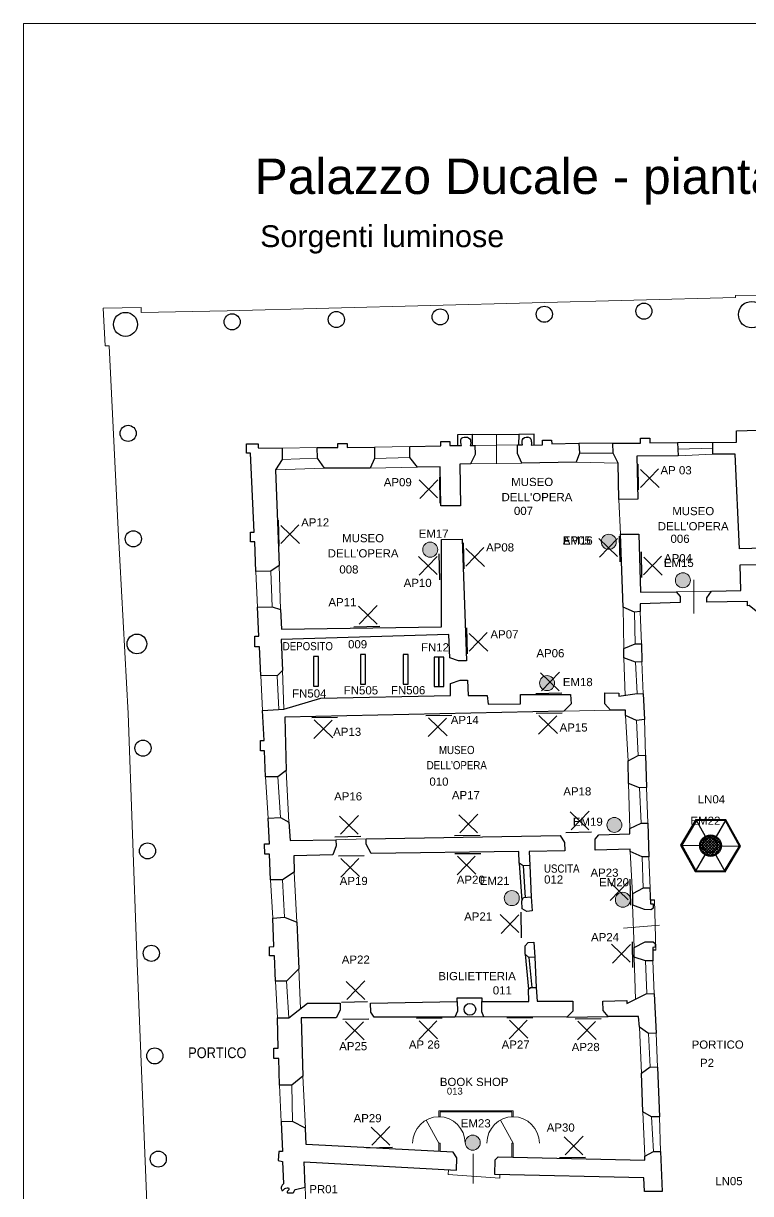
# Model space of a CAD drawing. Header units: millimetres. Extents: x 13761 to 25601, y 1427 to 9827.
# Drawn here: x 13761 to 16425, y 5538 to 9827 of the extents above; entities that cross this region are included whole.
import ezdxf
from ezdxf.enums import TextEntityAlignment as Align

# ---------------------------------------------------------------- set-up
doc = ezdxf.new("R2010")
doc.units = ezdxf.units.MM
doc.layers.add('CODICE EMERGENZE', color=190, linetype='Continuous')
doc.layers.add('CODICE LAMDADINE', color=150, linetype='Continuous')
for name, color, linetype, lineweight in [('lampade di emergenza S.E.', 3, 'Continuous', 18), ('LAMPADINE', 30, 'Continuous', 30), ('muri', 7, 'Continuous', 9), ('N. VANI', 66, 'Continuous', 9)]:
    doc.layers.add(name, color=color, linetype=linetype, lineweight=lineweight)
doc.styles.add('ducale_200', font='ARIAL.TTF', dxfattribs={"height": 1})
doc.styles.get("Standard").update_dxf_attribs({"font": 'ARIAL.TTF'})

msp = doc.modelspace()

# ---------------------------------------------------------------- hatches: boundary and pattern name
at = {"layer": 'lampade di emergenza S.E.'}
for color, points in [(5, [(15878.1, 7926.7, 1), (15933.1, 7926.7, 1)]), (256, [(15223.6, 7897.9, 1), (15278.6, 7897.9, 1)]), (5, [(16149.6, 7785.6, 1), (16204.6, 7785.6, 1)]), (256, [(15651.9, 7408.7, 1), (15706.9, 7408.7, 1)]), (256, [(15898.5, 6888.8, 1), (15953.5, 6888.8, 1)]), (6, [(16249, 6815.3, 1), (16304, 6815.3, 1)]), (256, [(15522.9, 6620.6, 1), (15577.8, 6620.6, 1)]), (256, [(15929.6, 6614.7, 1), (15984.6, 6614.7, 1)]), (5, [(15379.7, 5724.4, 1), (15434.7, 5724.4, 1)])]:
    msp.add_hatch(color=color, dxfattribs=at).paths.add_polyline_path(points)
at = {"layer": 'LAMPADINE'}
h = msp.add_hatch(color=14, dxfattribs=at)
h.paths.add_polyline_path([(16330, 6720.6), (16384.3, 6811.4), (16332.8, 6903.8), (16227, 6905.4), (16172.7, 6814.6), (16224.2, 6722.2)], flags=16)
h.paths.add_polyline_path([(16332, 6716.9), (16388.4, 6811.3), (16334.9, 6907.4), (16224.9, 6909.1), (16168.5, 6814.7), (16222, 6718.6)])
at = {"layer": 'LAMPADINE', "linetype": 'Continuous'}
h = msp.add_hatch(color=256, dxfattribs=at)
h.paths.add_polyline_path([(16318, 6813, 1), (16238.9, 6813, 1)])
h.paths.add_polyline_path([(16314.3, 6813, -1), (16242.6, 6813, -1)], flags=16)

# ---------------------------------------------------------------- linework, layer by layer
at = {"layer": 'lampade di emergenza S.E.', "color": 5}
for centre in [(15905.6, 7926.7), (16177.1, 7785.6), (15407.2, 5724.4)]:
    msp.add_circle(centre, 27.5, dxfattribs=at)
at = {"layer": 'lampade di emergenza S.E.'}
for centre in [(15251.1, 7897.9), (15679.4, 7408.7), (15926, 6888.8), (15550.3, 6620.6), (15957.1, 6614.7)]:
    msp.add_circle(centre, 27.5, dxfattribs=at)
at = {"layer": 'lampade di emergenza S.E.', "color": 6}
msp.add_circle((16276.5, 6815.3), 27.5, dxfattribs=at)
at = {"layer": 'LAMPADINE'}
for p, q in [((16011.9, 8211.6), (16013.7, 8116.7)), ((16087.2, 8194.7), (16021.5, 8126.3)), ((15278.5, 8088.4), (15210.2, 8154.1)), ((15212.9, 8085.2), (15278.6, 8153.6)), ((15288.2, 8068.4), (15286.4, 8163.2)), ((16021.6, 8191.6), (16089.9, 8125.8)), ((14694.7, 8005.9), (14696.6, 7911.1)), ((14770.1, 7989), (14704.3, 7920.7)), ((14704.4, 7985.9), (14772.8, 7920.2)), ((15937.2, 7872.9), (15868.9, 7938.7)), ((15871.6, 7869.8), (15937.4, 7938.2)), ((15946.9, 7852.9), (15945.1, 7947.8)), ((15372.2, 7922.3), (15374, 7827.5)), ((15447.5, 7905.5), (15381.7, 7837.1)), ((15381.9, 7902.3), (15450.2, 7836.6)), ((15276.3, 7807.2), (15208, 7873)), ((15210.7, 7804.1), (15276.5, 7872.4)), ((15286, 7787.2), (15284.2, 7882.1)), ((16023.8, 7890.5), (16025.6, 7795.7)), ((16099.1, 7873.7), (16033.4, 7805.3)), ((16033.5, 7870.5), (16101.8, 7804.8)), ((14988.4, 7690.6), (15056.7, 7624.8)), ((14991.5, 7625), (15057.3, 7693.3)), ((14971.5, 7615.3), (15066.3, 7617.1)), ((15384.2, 7611.1), (15386.1, 7516.2)), ((15459.6, 7594.2), (15393.8, 7525.9)), ((15393.9, 7591.1), (15462.3, 7525.3)), ((14841.3, 7506.2), (14823.4, 7506.2)), ((14823.4, 7506.2), (14823.4, 7398)), ((14841.3, 7398), (14841.3, 7506.2)), ((15013.8, 7513.2), (14996, 7513.2)), ((14996, 7513.2), (14996, 7404.9)), ((15013.8, 7404.9), (15013.8, 7513.2)), ((15170.4, 7513.2), (15152.6, 7513.2)), ((15152.6, 7513.2), (15152.6, 7404.9)), ((15170.4, 7404.9), (15170.4, 7513.2)), ((15283.1, 7504.2), (15265.3, 7504.2)), ((15265.3, 7504.2), (15265.3, 7396)), ((15300.9, 7504.2), (15283.1, 7504.2)), ((15283.1, 7504.2), (15283.1, 7396)), ((15283.1, 7396), (15283.1, 7504.2)), ((15300.9, 7396), (15300.9, 7504.2)), ((15655.7, 7446.5), (15724.1, 7380.7)), ((15658.8, 7380.8), (15724.6, 7449.2)), ((14823.4, 7398), (14841.3, 7398)), ((14996, 7404.9), (15013.8, 7404.9)), ((15152.6, 7404.9), (15170.4, 7404.9)), ((15265.3, 7396), (15283.1, 7396)), ((15283.1, 7396), (15300.9, 7396)), ((15638.8, 7371.2), (15733.7, 7373)), ((15735, 7298.7), (15640.1, 7297.7)), ((14911.8, 7282.9), (14816.9, 7281.9)), ((14891.7, 7273.4), (14825.3, 7205.6)), ((14894.2, 7207.8), (14826.5, 7274.1)), ((15330.6, 7290.1), (15235.8, 7289.1)), ((15310.6, 7280.5), (15244.2, 7212.8)), ((15313.1, 7214.9), (15245.3, 7281.2)), ((15714.9, 7289.2), (15648.5, 7221.4)), ((15717.5, 7223.5), (15649.7, 7289.9)), ((14919, 6920.7), (14987.4, 6854.9)), ((14922.1, 6855), (14987.9, 6923.4)), ((15356.6, 6925.5), (15424.9, 6859.7)), ((15359.7, 6859.8), (15425.5, 6928.2)), ((15764.4, 6937.1), (15832.8, 6871.3)), ((15767.6, 6871.4), (15833.3, 6939.8)), ((15747.6, 6861.7), (15842.4, 6863.6)), ((14902.1, 6845.4), (14997, 6847.2)), ((15339.7, 6850.1), (15434.6, 6852)), ((15436.6, 6783.4), (15341.7, 6782.4)), ((15009.6, 6775.1), (14914.8, 6774.1)), ((14989.5, 6765.6), (14923.2, 6697.8)), ((14992.1, 6699.9), (14924.3, 6766.3)), ((15416.5, 6773.9), (15350.1, 6706.1)), ((15419, 6708.2), (15351.3, 6774.6)), ((15976.4, 6614.8), (15908, 6680.5)), ((15910.7, 6611.7), (15976.5, 6680)), ((15986.1, 6594.8), (15984.2, 6689.6)), ((15586.1, 6474.7), (15584.2, 6569.6)), ((15576.4, 6494.7), (15508, 6560.5)), ((15510.7, 6491.6), (15576.5, 6560)), ((15984.5, 6386), (15916.1, 6451.7)), ((15918.9, 6382.8), (15984.6, 6451.2)), ((15994.2, 6366), (15992.4, 6460.8)), ((14943.1, 6315.1), (15011.4, 6249.3)), ((14946.2, 6249.4), (15012, 6317.8)), ((14926.2, 6239.7), (15021.1, 6241.6)), ((15026.2, 6176.8), (14931.4, 6175.8)), ((15295.6, 6180.3), (15200.8, 6179.3)), ((15627, 6182.3), (15532.1, 6181.3)), ((15877.2, 6178), (15782.4, 6177)), ((15006.2, 6167.3), (14939.8, 6099.5)), ((15008.7, 6101.6), (14940.9, 6168)), ((15275.5, 6170.8), (15209.2, 6103)), ((15278.1, 6105.1), (15210.3, 6171.5)), ((15606.9, 6172.8), (15540.6, 6105)), ((15609.5, 6107.1), (15541.7, 6173.4)), ((15857.2, 6168.5), (15790.8, 6100.7)), ((15859.7, 6102.8), (15791.9, 6169.2)), ((15034.7, 5780.8), (15103.1, 5715)), ((15037.9, 5715.1), (15103.6, 5783.5)), ((15745.4, 5679.6), (15811.2, 5747.9)), ((15017.9, 5705.4), (15112.7, 5707.3)), ((15742.3, 5745.2), (15810.7, 5679.4)), ((15725.4, 5669.9), (15820.3, 5671.7))]:
    msp.add_line(p, q, dxfattribs=at)
at = {"layer": 'LAMPADINE', "color": 14}
for p, q in [((16224.9, 6909.1), (16168.5, 6814.7)), ((16227, 6905.4), (16172.7, 6814.6)), ((16224.9, 6909.1), (16259.2, 6847.6)), ((16334.9, 6907.4), (16224.9, 6909.1)), ((16332.8, 6903.8), (16227, 6905.4)), ((16334.9, 6907.4), (16298.8, 6847)), ((16388.4, 6811.3), (16334.9, 6907.4)), ((16384.3, 6811.4), (16332.8, 6903.8)), ((16168.5, 6814.7), (16238.9, 6813.6)), ((16168.5, 6814.7), (16222, 6718.6)), ((16172.7, 6814.6), (16224.2, 6722.2)), ((16258.1, 6779), (16222, 6718.6)), ((16297.7, 6778.4), (16332, 6716.9)), ((16318, 6812.4), (16388.4, 6811.3)), ((16330, 6720.6), (16384.3, 6811.4)), ((16332, 6716.9), (16388.4, 6811.3)), ((16222, 6718.6), (16332, 6716.9)), ((16224.2, 6722.2), (16330, 6720.6))]:
    msp.add_line(p, q, dxfattribs=at)
at = {"layer": 'LAMPADINE', "linetype": 'Continuous'}
for p, q in [((16242.6, 6812.8), (16278.7, 6848.9)), ((16243.8, 6803.7), (16287.7, 6847.6)), ((16244.7, 6825.2), (16266.2, 6846.7)), ((16292.2, 6779.9), (16245.4, 6826.8)), ((16246.7, 6796.4), (16295.1, 6844.8)), ((16298.9, 6783.5), (16249, 6833.4)), ((16250.8, 6790.2), (16301.3, 6840.7)), ((16304.4, 6788.3), (16253.7, 6839)), ((16255.9, 6785.1), (16306.4, 6835.5)), ((16308.9, 6794), (16259.5, 6843.4)), ((16262.2, 6781), (16310.4, 6829.3)), ((16312.2, 6801), (16266.4, 6846.8)), ((16269.6, 6778.2), (16313.2, 6821.8)), ((16314.1, 6809.3), (16274.8, 6848.7)), ((16313.6, 6820.1), (16285.6, 6848.1)), ((16274.2, 6777.4), (16242.8, 6808.7)), ((16284.3, 6777.6), (16243.1, 6818.8)), ((16257.2, 6784.1), (16249.5, 6791.8)), ((16278.8, 6777.1), (16314.3, 6812.6)), ((16291.6, 6779.6), (16311.8, 6799.9))]:
    msp.add_line(p, q, dxfattribs=at)
for radius in [39.6, 35.9]:
    msp.add_circle((16278.5, 6813), radius, dxfattribs=at)
at = {"layer": 'muri', "linetype": 'Continuous', "ltscale": 0.1}
for p, q in [((13760.6, 1426.7), (13760.6, 9826.7)), ((13760.6, 9826.7), (19680.6, 9826.7))]:
    msp.add_line(p, q, dxfattribs=at)
at = {"layer": 'muri', "color": 252}
for p, q in [((14506.8, 8773.7), (16370, 8822.6)), ((16370, 8829.4), (16472.7, 8831)), ((16370, 8822.6), (16370, 8829.4)), ((14053, 8782.8), (14192, 8785.9)), ((14060.6, 8645.3), (14053, 8782.8)), ((14192, 8785.9), (14192, 8767.6)), ((14192, 8767.6), (14506.8, 8773.7)), ((14074.5, 8645.3), (14060.6, 8645.3)), ((14108, 7971.6), (14074.5, 8645.3)), ((15575.5, 8320.4), (15405.9, 8319.4)), ((15571.7, 8281.7), (15415.1, 8280.2)), ((15493.7, 8253.4), (15493.7, 8320.3)), ((15796.3, 8288.6), (15920, 8287.8)), ((16156.8, 8290.9), (16286.7, 8290.9)), ((14708.4, 8269.5), (14837.5, 8271.8)), ((15046.9, 8274.1), (15176.7, 8275.6)), ((15176.7, 8235.1), (15046.9, 8232.1)), ((15493.7, 8212.1), (15493.7, 8253.4)), ((15798.5, 8251.2), (15921.5, 8251.2)), ((16158.4, 8266.4), (16286.7, 8269.5)), ((16286.7, 8248.1), (16159.9, 8242)), ((14864.3, 8196.9), (14684.5, 8190)), ((14838.3, 8232.8), (14709, 8228.8)), ((15031.6, 8196.9), (15204.2, 8200.7)), ((15586.9, 8215.3), (15399.8, 8212.2)), ((15785.6, 8218.3), (15939.9, 8214.5)), ((15942.9, 8081.6), (15949, 7954.8)), ((14144.7, 7297.8), (14108, 7971.6)), ((14612.2, 7818.3), (14618.3, 7687.4)), ((14667.2, 7818.8), (14672.2, 7688.9)), ((14697.2, 7839.7), (14702.3, 7678.2)), ((16217.2, 7786.9), (16217.2, 7664.4)), ((16152.2, 7743.9), (16282.1, 7745.4)), ((15958.2, 7687.4), (15961.3, 7536.1)), ((15999.5, 7669.1), (16002.5, 7552.9)), ((16020.8, 7670.6), (16025.4, 7552.9)), ((15961.3, 7501), (15965.1, 7363.7)), ((16004, 7485.7), (16009.1, 7370.1)), ((16027, 7487.2), (16031.5, 7369.6)), ((14630.5, 7436.8), (14636.6, 7308.5)), ((14690.1, 7435.3), (14696.2, 7312)), ((14710, 7455.2), (14714.6, 7313.1)), ((14176.8, 6413.2), (14144.7, 7297.8)), ((15967.4, 7290.2), (15976.5, 7123.6)), ((16007.1, 7271.8), (16013.2, 7143.5)), ((16036.1, 7274.9), (16040.7, 7145)), ((14723.7, 7088.5), (14732.9, 6899)), ((14647.3, 7065.6), (14658, 6914.3)), ((14693.2, 7065.6), (14702.3, 6915.8)), ((15978.1, 7041.1), (15982.6, 6876.1)), ((16023.9, 6896), (16017.8, 7024.3)), ((16043.8, 7025.8), (16048.3, 6896)), ((14905.5, 6834.9), (15017.1, 6837.9)), ((15992.8, 6636.2), (15984.2, 6792.1)), ((16028.5, 6772.2), (16031, 6657.6)), ((16052.9, 6772.2), (16057.5, 6657.1)), ((14761.9, 6532.4), (14752.7, 6715.7)), ((14665.7, 6688.2), (14674.8, 6547.6)), ((14710, 6688.2), (14717.6, 6550.7)), ((16072.8, 6614.3), (16078.4, 6430.5)), ((15992.8, 6596), (15998.4, 6440.2)), ((15959.2, 6511.1), (16090.9, 6521)), ((14341.8, 2306.5), (14176.8, 6413.2)), ((15998.4, 6404), (16004, 6250.4)), ((16040.7, 6391.3), (16045.3, 6271.1)), ((16066.7, 6391.3), (16071.3, 6269.6)), ((14769.6, 6361.2), (14776.1, 6216.1)), ((14684, 6316.9), (14691.6, 6182.5)), ((14725.2, 6316.9), (14732.9, 6182.5)), ((16017.8, 6147.3), (16025.4, 5979.3)), ((16057.5, 6002.2), (16051.4, 6124.4)), ((16078.9, 6126), (16083.5, 6000.7)), ((14784.8, 5968.6), (14794, 5777.6)), ((14699.3, 5935), (14705.4, 5800.5)), ((14743.6, 5935), (14746.6, 5802.1)), ((15283, 5841.4), (15555, 5841.4)), ((15283, 5819.2), (15283, 5841.4)), ((15287.3, 5819.2), (15287.3, 5837.2)), ((15287.3, 5837.2), (15550.7, 5837.2)), ((15550.7, 5837.2), (15550.7, 5819.2)), ((15555, 5841.4), (15555, 5819.2)), ((16030, 5837.2), (16037.7, 5675.2)), ((15236.9, 5807.4), (15283, 5723.1)), ((15283, 5819.2), (15287.3, 5819.2)), ((15508.8, 5807.4), (15555, 5723.1)), ((15550.7, 5819.2), (15555, 5819.2)), ((16062.1, 5818.9), (16069.7, 5692)), ((16091.1, 5818.9), (16095.7, 5692)), ((15283, 5691.8), (15283, 5723.1)), ((15283, 5723.1), (15287.3, 5723.1)), ((15287.3, 5691.8), (15287.3, 5723.1)), ((15550.7, 5723.1), (15550.7, 5670.9)), ((15550.7, 5723.1), (15555, 5723.1)), ((15555, 5723.1), (15555, 5670.9)), ((15316.5, 5608), (15318, 5624.8)), ((15506, 5594.3), (15316.5, 5608)), ((15506, 5608), (15506, 5594.3)), ((14792.5, 5561.3), (14802.7, 5315.2))]:
    msp.add_line(p, q, dxfattribs=at)
at = {"layer": 'muri', "linetype": 'ByBlock', "lineweight": 30}
for p, q in [((16373.8, 8333.7), (16491.4, 8336.7)), ((16373.8, 8292.4), (16373.8, 8333.7)), ((14577.6, 8251.2), (14577.6, 8285.8)), ((14577.6, 8285.8), (14620.3, 8285.8)), ((14620.3, 8285.8), (14620.3, 8270.5)), ((14912.4, 8271.8), (14912.4, 8287.1)), ((14912.4, 8287.1), (14946.8, 8287.1)), ((14946.8, 8287.1), (14947.5, 8272.5)), ((15176.7, 8275.6), (15289.8, 8278.7)), ((15289.8, 8278.7), (15289.8, 8293.9)), ((15289.8, 8293.9), (15323.4, 8293.9)), ((15323.4, 8293.9), (15323.4, 8280.2)), ((15323.4, 8280.2), (15366.2, 8280.2)), ((15405.9, 8319.4), (15350.9, 8319.1)), ((15350.9, 8319.1), (15351.7, 8280.2)), ((15363.1, 8295.5), (15363.9, 8300.8)), ((15363.9, 8290.1), (15363.1, 8295.5)), ((15363.9, 8300.8), (15366.2, 8306.2)), ((15364.6, 8284), (15363.9, 8290.1)), ((15366.2, 8280.2), (15364.6, 8284)), ((15366.2, 8306.2), (15370.8, 8309.2)), ((15370.8, 8309.2), (15376.1, 8310.7)), ((15376.1, 8310.7), (15383, 8310.7)), ((15383, 8310.7), (15388.3, 8310.7)), ((15388.3, 8310.7), (15392.1, 8307.7)), ((15392.1, 8307.7), (15396, 8304.6)), ((15396, 8304.6), (15398.3, 8300.8)), ((15399.8, 8289.4), (15397.5, 8280.2)), ((15397.5, 8280.2), (15415.1, 8280.2)), ((15398.3, 8300.8), (15399, 8294.7)), ((15399, 8294.7), (15399.8, 8289.4)), ((15406.7, 8279.4), (15405.9, 8319.4)), ((15415.1, 8280.2), (15415.8, 8246.6)), ((15571.7, 8281.7), (15589.8, 8282.5)), ((15571.7, 8250.4), (15571.7, 8281.7)), ((15575.5, 8320.4), (15574.7, 8281.7)), ((15632, 8320.7), (15575.5, 8320.4)), ((15587.7, 8287.8), (15588.1, 8293)), ((15589.8, 8282.5), (15587.7, 8287.8)), ((15588.1, 8293), (15588.1, 8298.1)), ((15589.8, 8302.2), (15592.3, 8305.2)), ((15592.3, 8305.2), (15597.3, 8308.5)), ((15597.3, 8308.5), (15602.8, 8309.8)), ((15602.8, 8309.8), (15609.3, 8310)), ((15616.4, 8308.3), (15619, 8304.4)), ((15622.7, 8285.7), (15621.3, 8281)), ((15621.3, 8281), (15662.6, 8282.5)), ((15622.7, 8292.6), (15622.7, 8285.7)), ((15632, 8281.7), (15632, 8320.7)), ((15662.6, 8282.5), (15662.6, 8299.3)), ((15662.6, 8299.3), (15696.2, 8299.3)), ((15696.2, 8299.3), (15696.9, 8286.3)), ((15696.9, 8286.3), (15796.3, 8288.6)), ((15796.3, 8288.6), (15798.5, 8251.2)), ((15921.5, 8251.2), (15920, 8287.8)), ((15920, 8287.8), (16022.4, 8287.8)), ((16022.4, 8287.8), (16022.4, 8306.2)), ((16022.4, 8306.2), (16056, 8306.2)), ((16056, 8306.2), (16056, 8289.4)), ((16056, 8289.4), (16156.8, 8290.9)), ((16156.8, 8290.9), (16159.9, 8242)), ((16286.7, 8290.9), (16373.8, 8292.4)), ((16286.7, 8248.1), (16286.7, 8290.9)), ((14592.8, 8251.2), (14577.6, 8251.2)), ((14605.6, 7962.4), (14592.8, 8251.2)), ((14620.3, 8270.5), (14708.4, 8269.5)), ((14708.4, 8269.5), (14709, 8228.8)), ((14838.3, 8232.8), (14837.5, 8271.8)), ((14837.5, 8271.8), (14912.4, 8271.8)), ((14947.5, 8272.5), (15046.9, 8274.1)), ((15046.9, 8274.1), (15046.9, 8232.1)), ((15176.7, 8235.1), (15176.7, 8275.6)), ((15204.2, 8200.7), (15176.7, 8235.1)), ((15415.8, 8246.6), (15399, 8212.2)), ((15586.9, 8215.3), (15571.7, 8250.4)), ((15798.5, 8251.2), (15785.6, 8218.3)), ((15939.9, 8214.5), (15921.5, 8251.2)), ((16159.9, 8242), (16008.6, 8240.5)), ((16008.6, 8240.5), (16011.7, 8083.1)), ((16369.2, 8248.1), (16286.7, 8248.1)), ((16384.5, 7901.3), (16369.2, 8248.1)), ((14709, 8228.8), (14684.5, 8190)), ((14864.3, 8196.9), (14838.3, 8232.8)), ((15031.6, 8196.9), (14864.3, 8196.9)), ((15046.9, 8232.1), (15031.6, 8196.9)), ((15288.3, 8201.5), (15204.2, 8200.7)), ((15290.5, 8058.7), (15288.3, 8201.5)), ((15399, 8212.2), (15359.3, 8210.7)), ((15359.3, 8210.7), (15362.4, 8058.7)), ((15785.6, 8218.3), (15586.9, 8215.3)), ((15942.9, 8081.6), (15939.9, 8214.5)), ((14684.5, 8190), (14697.2, 7839.7)), ((16011.7, 8083.1), (15942.9, 8081.6)), ((15362.4, 8058.7), (15290.5, 8058.7)), ((14592.8, 7961.9), (14605.6, 7962.4)), ((14593.3, 7926.8), (14592.8, 7961.9)), ((15292.1, 7934.9), (15368.5, 7936.4)), ((15292.1, 7615.6), (15292.1, 7934.9)), ((15368.5, 7936.4), (15383.7, 7490.3)), ((15958.2, 7687.4), (15949, 7954.8)), ((15949, 7954.8), (16016.3, 7954.8)), ((16016.3, 7954.8), (16022.4, 7742.4)), ((14608.1, 7926.8), (14593.3, 7926.8)), ((14612.2, 7818.3), (14608.1, 7926.8)), ((16520.4, 7904.3), (16384.5, 7901.3)), ((14667.2, 7818.8), (14612.2, 7818.3)), ((14697.2, 7839.7), (14667.2, 7818.8)), ((16387.5, 7841.7), (16523.5, 7843.2)), ((16389.1, 7748.5), (16387.5, 7841.7)), ((16022.4, 7742.4), (16152.2, 7743.9)), ((16152.2, 7743.9), (16167.5, 7725.6)), ((16167.5, 7725.6), (16167.5, 7704.2)), ((16265.3, 7721), (16282.1, 7745.4)), ((16265.3, 7705.7), (16265.3, 7721)), ((16282.1, 7745.4), (16389.1, 7748.5)), ((14618.3, 7687.4), (14672.2, 7688.9)), ((14622.9, 7580.4), (14618.3, 7687.4)), ((14672.2, 7688.9), (14702.3, 7678.2)), ((14702.3, 7678.2), (14706.9, 7606.4)), ((15999.5, 7669.1), (15958.2, 7687.4)), ((16167.5, 7704.2), (16020.8, 7699.6)), ((16020.8, 7699.6), (16020.8, 7670.6)), ((16413.5, 7707.3), (16265.3, 7705.7)), ((16413.5, 7692), (16413.5, 7707.3)), ((16419.6, 7693.5), (16413.5, 7692)), ((16445.6, 7672.1), (16419.6, 7693.5)), ((16020.8, 7670.6), (15999.5, 7669.1)), ((14706.9, 7606.4), (15292.1, 7615.6)), ((14609.1, 7542.2), (14609.1, 7580.4)), ((14609.1, 7580.4), (14622.9, 7580.4)), ((15319.6, 7586.6), (14705.5, 7569.1)), ((14705.5, 7569.1), (14710, 7455.2)), ((15322.6, 7501), (15319.6, 7586.6)), ((15961.3, 7536.1), (16002.5, 7552.9)), ((16002.5, 7552.9), (16025.4, 7552.9)), ((16025.4, 7552.9), (16027, 7487.2)), ((14625.9, 7542.2), (14609.1, 7542.2)), ((14630.5, 7436.8), (14625.9, 7542.2)), ((15961.3, 7501), (15961.3, 7536.1)), ((15354.7, 7490.3), (15322.6, 7501)), ((15383.7, 7490.3), (15354.7, 7490.3)), ((16004, 7485.7), (15961.3, 7501)), ((16027, 7487.2), (16004, 7485.7)), ((14690.1, 7435.3), (14630.5, 7436.8)), ((14710, 7455.2), (14690.1, 7435.3)), ((15325.7, 7407.8), (15360.8, 7420)), ((15360.8, 7420), (15388.3, 7420)), ((15388.3, 7420), (15389.9, 7363.5)), ((15325.7, 7363.5), (15325.7, 7407.8)), ((14714.6, 7313.1), (14850.4, 7353.2)), ((14850.4, 7353.2), (15325.7, 7363.5)), ((15389.9, 7363.5), (15460.1, 7363.5)), ((15460.1, 7363.5), (15463.2, 7331.4)), ((15582.4, 7332.9), (15582.4, 7366.5)), ((15582.4, 7366.5), (15765.7, 7366.5)), ((15765.7, 7366.5), (15767.2, 7332.9)), ((15891, 7332.9), (15891, 7372.7)), ((15891, 7372.7), (15942.9, 7372.1)), ((15942.9, 7372.1), (15942.4, 7360.4)), ((15942.4, 7360.4), (16009.1, 7370.1)), ((16009.1, 7370.1), (16031.5, 7369.6)), ((16031.5, 7369.6), (16036.1, 7274.9)), ((14636.6, 7308.5), (14714.6, 7313.1)), ((14642.7, 7198.5), (14636.6, 7308.5)), ((15741.3, 7305.4), (14719.1, 7284)), ((15463.2, 7331.4), (15582.4, 7332.9)), ((15767.2, 7332.9), (15741.3, 7305.4)), ((15912.4, 7310), (15891, 7332.9)), ((15967.4, 7310), (15912.4, 7310)), ((15967.4, 7290.2), (15967.4, 7310)), ((14719.1, 7284), (14723.7, 7088.5)), ((16007.1, 7271.8), (15967.4, 7290.2)), ((16036.1, 7274.9), (16007.1, 7271.8)), ((14629, 7160.3), (14629, 7198.5)), ((14629, 7198.5), (14642.7, 7198.5)), ((14644.3, 7160.3), (14629, 7160.3)), ((14647.3, 7065.6), (14644.3, 7160.3)), ((15976.5, 7123.6), (16013.2, 7143.5)), ((15978.1, 7041.1), (15976.5, 7123.6)), ((16013.2, 7143.5), (16040.7, 7145)), ((16040.7, 7145), (16043.8, 7025.8)), ((14723.7, 7088.5), (14693.2, 7065.6)), ((14693.2, 7065.6), (14647.3, 7065.6)), ((16017.8, 7024.3), (15978.1, 7041.1)), ((16043.8, 7025.8), (16017.8, 7024.3)), ((14658, 6914.3), (14702.3, 6915.8)), ((14662.6, 6819.6), (14658, 6914.3)), ((14702.3, 6915.8), (14732.9, 6899)), ((14732.9, 6899), (14737.5, 6831.8)), ((15982.6, 6876.1), (16023.9, 6896)), ((15982.6, 6856.3), (15982.6, 6876.1)), ((16023.9, 6896), (16048.3, 6896)), ((16048.3, 6896), (16052.9, 6772.2)), ((14645.8, 6781.4), (14644.3, 6819.6)), ((14644.3, 6819.6), (14662.6, 6819.6)), ((14737.5, 6831.8), (14905.5, 6834.9)), ((14905.5, 6834.9), (14907.1, 6811.9)), ((15017.1, 6837.9), (15727.5, 6850.1)), ((15017.1, 6818.1), (15017.1, 6837.9)), ((15727.5, 6850.1), (15742.8, 6824.2)), ((15742.8, 6824.2), (15744.3, 6793.6)), ((15855.8, 6836.4), (15869.6, 6853.2)), ((15855.8, 6796.7), (15855.8, 6836.4)), ((15869.6, 6853.2), (15982.6, 6856.3)), ((14662.6, 6781.4), (14645.8, 6781.4)), ((14665.7, 6688.2), (14662.6, 6781.4)), ((14894.8, 6779.9), (14751.2, 6775.3)), ((14907.1, 6811.9), (14894.8, 6779.9)), ((15035.4, 6784.4), (15017.1, 6818.1)), ((15576.2, 6792.1), (15035.4, 6784.4)), ((15577.8, 6749.3), (15576.2, 6792.1)), ((15744.3, 6793.6), (15614.4, 6792.1)), ((15614.4, 6792.1), (15616, 6740.1)), ((15984.2, 6799.7), (15855.8, 6796.7)), ((15984.2, 6792.1), (15984.2, 6799.7)), ((16028.5, 6772.2), (15984.2, 6792.1)), ((14751.2, 6775.3), (14752.7, 6715.7)), ((15591.5, 6738.6), (15577.8, 6749.3)), ((15577.8, 6749.3), (15586.9, 6610.3)), ((15616, 6740.1), (15591.5, 6738.6)), ((15591.5, 6738.6), (15599.5, 6623.2)), ((15616, 6740.1), (15620.6, 6625.6)), ((16052.9, 6772.2), (16028.5, 6772.2)), ((14752.7, 6715.7), (14710, 6688.2)), ((14710, 6688.2), (14665.7, 6688.2)), ((16031, 6657.6), (15992.8, 6636.2)), ((16057.5, 6657.1), (16031, 6657.6)), ((16059.6, 6599.1), (16057.5, 6657.1)), ((15586.9, 6610.3), (15593.1, 6622.5)), ((15588.5, 6581.2), (15586.9, 6610.3)), ((15593.1, 6622.5), (15620.6, 6625.6)), ((15620.6, 6625.6), (15625.1, 6573.6)), ((15992.8, 6636.2), (15992.8, 6596)), ((16059, 6614.3), (16072.8, 6614.3)), ((15605.3, 6572.1), (15588.5, 6581.2)), ((15625.1, 6573.6), (15605.3, 6572.1)), ((15992.8, 6596), (16035.6, 6579.7)), ((16035.6, 6579.7), (16059.6, 6579.2)), ((16069.2, 6599.1), (16059.6, 6599.1)), ((16059.6, 6579.2), (16069.2, 6585.3)), ((16069.2, 6585.3), (16069.2, 6599.1)), ((14674.8, 6547.6), (14717.6, 6550.7)), ((14677.9, 6443.7), (14674.8, 6547.6)), ((14717.6, 6550.7), (14761.9, 6532.4)), ((14761.9, 6532.4), (14769.6, 6361.2)), ((14662.6, 6442.2), (14677.9, 6443.7)), ((14662.6, 6408.6), (14662.6, 6442.2)), ((15599.2, 6445.3), (15609.9, 6457.5)), ((15599.2, 6414.7), (15599.2, 6445.3)), ((15609.9, 6457.5), (15631.2, 6459)), ((15631.2, 6459), (15634.3, 6404)), ((15998.4, 6440.2), (16038.7, 6460.5)), ((15998.4, 6404), (15998.4, 6440.2)), ((16038.7, 6460.5), (16068.2, 6460.5)), ((16075.3, 6440.7), (16066.7, 6440.2)), ((16066.7, 6440.2), (16066.7, 6391.3)), ((16068.2, 6460.5), (16075.3, 6453.9)), ((16075.3, 6453.9), (16075.3, 6440.7)), ((14680.9, 6408.6), (14662.6, 6408.6)), ((14684, 6316.9), (14680.9, 6408.6)), ((15599.2, 6414.7), (15611.4, 6286.4)), ((15612.9, 6402.5), (15599.2, 6414.7)), ((15634.3, 6404), (15612.9, 6402.5)), ((15612.9, 6402.5), (15623.6, 6292.5)), ((15634.3, 6404), (15638.9, 6292.5)), ((16040.7, 6391.3), (15998.4, 6404)), ((16066.7, 6391.3), (16040.7, 6391.3)), ((16078.4, 6430.5), (16066.7, 6429.5)), ((14769.6, 6361.2), (14725.2, 6316.9)), ((14725.2, 6316.9), (14684, 6316.9)), ((15611.4, 6286.4), (15619, 6292.5)), ((15612.9, 6242.1), (15611.4, 6286.4)), ((15619, 6292.5), (15638.9, 6292.5)), ((15638.9, 6292.5), (15643.5, 6243.6)), ((15972, 6234.4), (16045.3, 6271.1)), ((16045.3, 6271.1), (16071.3, 6269.6)), ((16071.3, 6269.6), (16078.9, 6126)), ((14732.9, 6182.5), (14801.6, 6236)), ((14801.6, 6236), (14920.8, 6236)), ((14920.8, 6236), (14920.8, 6210)), ((15032.3, 6236), (15350.1, 6242.1)), ((15033.9, 6202.3), (15032.3, 6236)), ((15350.1, 6242.1), (15350.1, 6255.8)), ((15350.1, 6255.8), (15440.3, 6255.8)), ((15350.1, 6242.1), (15351.7, 6206.9)), ((15440.3, 6255.8), (15440.3, 6242.1)), ((15440.3, 6203.9), (15440.3, 6242.1)), ((15440.3, 6242.1), (15612.9, 6242.1)), ((15643.5, 6243.6), (15773.3, 6243.6)), ((15773.3, 6243.6), (15773.3, 6206.9)), ((15883.3, 6243.6), (15972, 6245.1)), ((15884.9, 6208.5), (15883.3, 6243.6)), ((15972, 6245.1), (15972, 6234.4)), ((14694.7, 6070.9), (14691.6, 6182.5)), ((14691.6, 6182.5), (14732.9, 6182.5)), ((14907.1, 6182.5), (14778.7, 6182.5)), ((14778.7, 6182.5), (14784.8, 5968.6)), ((14920.8, 6210), (14907.1, 6182.5)), ((15046.1, 6184), (15033.9, 6202.3)), ((15341, 6184), (15046.1, 6184)), ((15351.7, 6206.9), (15341, 6184)), ((15447.5, 6185.5), (15341.3, 6184)), ((15447.9, 6185.5), (15440.3, 6203.9)), ((15751.9, 6184), (15447.9, 6185.5)), ((15773.3, 6206.9), (15751.9, 6184)), ((15751.9, 6184), (15903.2, 6187.1)), ((15903.2, 6187.1), (15884.9, 6208.5)), ((16014.7, 6187.1), (15903.2, 6187.1)), ((16017.8, 6147.3), (16014.7, 6187.1)), ((16051.4, 6124.4), (16017.8, 6147.3)), ((16078.9, 6126), (16051.4, 6124.4)), ((14677.9, 6032.8), (14677.9, 6070.9)), ((14677.9, 6070.9), (14694.7, 6070.9)), ((14696.2, 6032.8), (14677.9, 6032.8)), ((14699.3, 5935), (14696.2, 6032.8)), ((14784.8, 5968.6), (14743.6, 5935)), ((16025.4, 5979.3), (16057.5, 6002.2)), ((16030, 5837.2), (16025.4, 5979.3)), ((16057.5, 6002.2), (16083.5, 6000.7)), ((16083.5, 6000.7), (16091.1, 5818.9)), ((14743.6, 5935), (14699.3, 5935)), ((16062.1, 5818.9), (16030, 5837.2)), ((14746.6, 5802.1), (14705.4, 5800.5)), ((14705.4, 5800.5), (14710, 5692)), ((14794, 5777.6), (14746.6, 5802.1)), ((16091.1, 5818.9), (16062.1, 5818.9)), ((14797.1, 5718), (14794, 5777.6)), ((15334.9, 5689), (14797.1, 5718)), ((14696.2, 5692), (14694.7, 5658.4)), ((14710, 5692), (14696.2, 5692)), ((15348.6, 5669.1), (15334.9, 5689)), ((15347.1, 5623.3), (15348.6, 5669.1)), ((15489.2, 5661.5), (15499.9, 5672.2)), ((15499.9, 5672.2), (16037.7, 5660)), ((16037.7, 5675.2), (16069.7, 5692)), ((16037.7, 5660), (16037.7, 5675.2)), ((16069.7, 5692), (16095.7, 5692)), ((16095.7, 5692), (16101.8, 5545.4)), ((14694.7, 5658.4), (14710, 5655.4)), ((14710, 5655.4), (14713.5, 5573.3)), ((14792.5, 5561.3), (14789.4, 5653.9)), ((14789.4, 5653.9), (15347.1, 5623.3)), ((15487.6, 5608), (15489.2, 5661.5)), ((16034.6, 5595.8), (15487.6, 5608)), ((16036.1, 5545.4), (16034.6, 5595.8)), ((14705.6, 5559.6), (14705.4, 5556.1)), ((14705.4, 5556.1), (14706, 5553.5)), ((14706.9, 5563.5), (14705.6, 5559.6)), ((14706, 5553.5), (14707.4, 5549.5)), ((14709.3, 5568.5), (14706.9, 5563.5)), ((14707.4, 5549.5), (14709.3, 5548.9)), ((14711.7, 5570.9), (14709.3, 5568.5)), ((14709.3, 5548.9), (14710.8, 5549.1)), ((14710.8, 5549.1), (14712.4, 5550.4)), ((14713.5, 5573.8), (14711.7, 5570.9)), ((14712.4, 5550.4), (14714.6, 5553)), ((14714.6, 5553), (14715.6, 5554.5)), ((14715.6, 5554.5), (14718.9, 5556.5)), ((14718.9, 5556.5), (14722.6, 5557.6)), ((14722.6, 5557.6), (14727, 5559.1)), ((14727, 5559.1), (14730.7, 5559.1)), ((14727.4, 5544.3), (14727.2, 5542.3)), ((14727.2, 5542.3), (14728.3, 5540.8)), ((14727.9, 5546), (14727.4, 5544.3)), ((14729.4, 5547.6), (14727.9, 5546)), ((14728.3, 5540.8), (14731.4, 5539.9)), ((14730.9, 5549.3), (14729.4, 5547.6)), ((14730.7, 5559.1), (14732, 5558.3)), ((14732.9, 5551.9), (14730.9, 5549.3)), ((14731.4, 5539.9), (14748.8, 5541)), ((14732, 5558.3), (14733.3, 5556.7)), ((14733.5, 5553.9), (14732.9, 5551.9)), ((14733.3, 5556.7), (14733.5, 5553.9)), ((14748.8, 5541), (14751.2, 5543.2)), ((14751.2, 5543.2), (14752.3, 5546)), ((14752.3, 5546), (14753.6, 5548.7)), ((14753.6, 5548.7), (14754.9, 5551.1)), ((14754.9, 5551.1), (14757.3, 5552.1)), ((14757.3, 5552.1), (14792.5, 5561.3)), ((16101.8, 5545.4), (16036.1, 5545.4))]:
    msp.add_line(p, q, dxfattribs=at)
at = {"layer": 'muri'}
for p, q in [((15741.3, 7305.4), (15912.4, 7310)), ((15408.6, 5683.3), (15408.6, 5574.9))]:
    msp.add_line(p, q, dxfattribs=at)
at = {"layer": 'muri', "linetype": 'ByBlock', "lineweight": 30}
for centre, radius in [((16034.3, 8772), 29.5), ((16429.3, 8759.2), 48.6), ((14134.6, 8723.7), 44), ((14525.4, 8732.9), 29.5), ((14907.4, 8741.3), 29.5), ((15287.8, 8751), 29.5), ((15669.3, 8760.6), 29.5), ((14144.4, 8324.2), 29.5), ((14163.4, 7937.5), 29.5), ((14176.4, 7552.2), 36.2), ((14198.7, 7170.4), 29.5), ((14215.3, 6793.7), 29.5), ((14229.2, 6418.4), 29.5), ((15396.7, 6213.1), 21.3), ((14242, 6042.3), 29.5), ((14254.8, 5664.1), 29.5)]:
    msp.add_circle(centre, radius, dxfattribs=at)
for centre, radius, start, end in [((15583.3, 8302.6), 6.49, 317.1476, 356.4552), ((15603.1, 8269.1), 41.4, 71.2896, 81.3678), ((15611.1, 8296.8), 11, 10.8455, 43.8542), ((15600.2, 8293.1), 22.4, 358.7811, 15.0413)]:
    msp.add_arc(centre, radius, start, end, dxfattribs=at)
at = {"layer": 'muri', "color": 252}
for centre in [(15283, 5723.1), (15555, 5723.1)]:
    msp.add_arc(centre, 96.1, 0, 180, dxfattribs=at)

# ---------------------------------------------------------------- texts
at = {"layer": 'CODICE EMERGENZE', "style": 'ducale_200'}
for s, p in [('EM17', (15209, 7941.5)), ('EM16', (15737.2, 7916.2)), ('EM15', (16107.4, 7834.5)), ('EM18', (15737.2, 7397.7)), ('EM19', (15774, 6885.7)), ('EM22', (16205, 6889.3)), ('EM21', (15432.8, 6669.2)), ('EM20', (15870.2, 6664.1)), ('EM23', (15363.4, 5780.3))]:
    msp.add_text(s, height=30, dxfattribs=at).set_placement(p)
at = {"layer": 'CODICE LAMDADINE', "char_height": 30, "attachment_point": 1, "line_spacing_factor": 0.75, "style": 'ducale_200'}
for s, insert, width in [('AP 03', (16095.2, 8203.9), 1534), ('AP09  ', (15081.1, 8160.2), 1534), ('AP12 ', (14778.4, 8012.8), 218.555), ('AP05  ', (15737.1, 7946.8), 1534), ('AP08', (15456, 7921.2), 1534), ('AP04 ', (16107.9, 7881.5), 1534), ('AP10 ', (15154, 7791.1), 1534), ('AP11 ', (14878.3, 7720.5), 1534), ('AP07', (15472, 7602.5), 1534), ('FN12 ', (15217.5, 7554.9), 1534), ('AP06 ', (15640.4, 7533.3), 1534), ('\\pt108.41;FN504', (14745.2, 7385.9), 1534), ('\\pt108.41;FN505', (14934.5, 7397.2), 1534), ('\\pt108.41;FN506', (15107.4, 7397.8), 1534), ('AP14 ', (15326.7, 7288.8), 1534), ('AP15', (15725.4, 7261.1), 1534), ('AP13 ', (14895.7, 7245.3), 1534), ('AP16', (14899.2, 7008.7), 1534), ('AP17', (15330.7, 7013.2), 1534), ('AP18\\P ', (15739, 7027), 1534), ('LN04 \\P ', (16231.8, 6998), 1534), ('AP19 ', (14919.7, 6698.7), 1534), ('AP20', (15348.6, 6703.1), 1534), ('AP23 ', (15838.7, 6729), 1534), ('AP21 ', (15375.6, 6568.4), 1534), ('AP24 ', (15840.6, 6492.6), 1534), ('AP22', (14927.2, 6410.3), 1534), ('AP25 ', (14917.8, 6093), 1534), ('AP 26', (15173, 6098.9), 1534), ('AP27 \\P ', (15513, 6098.9), 1534), ('AP28 ', (15769.7, 6089.9), 1534), ('AP29 ', (14970.5, 5829.2), 1534), ('AP30', (15678.2, 5794.8), 1534), ('LN05 ', (16295.9, 5598.5), 1534), ('PR01 ', (14808.1, 5569), 1534)]:
    msp.add_mtext(s, dxfattribs=dict(at, insert=insert, width=width))
at = {"layer": 'muri'}
for s, height, p in [('Palazzo Ducale - pianta PIANO TERRA -', 130, (14608.3, 9201.4)), ('Sorgenti luminose', 80, (14627.9, 9006.8))]:
    msp.add_text(s, height=height, dxfattribs=at).set_placement(p)
at = {"layer": 'muri', "linetype": 'ByBlock', "lineweight": 30, "style": 'ducale_200'}
for s, p in [('MUSEO', (15624.9, 8131.1)), ("DELL'OPERA", (15642.3, 8075.5)), ('MUSEO', (16215, 8024.3)), ("DELL'OPERA", (16215, 7968.7)), ('MUSEO', (15005.3, 7925.1)), ("DELL'OPERA", (15005.3, 7869.4)), ('BIGLIETTERIA', (15422.9, 6319.9)), ('PORTICO', (16304.6, 6068.8)), ('BOOK SHOP', (15412.3, 5932))]:
    msp.add_text(s, height=30, dxfattribs=at).set_placement(p, align=Align.CENTER)
at = {"layer": 'muri', "linetype": 'ByBlock', "lineweight": 30, "width": 0.85}
for s, height, p in [('DEPOSITO', 30, (14802.7, 7529.1)), ('MUSEO', 30, (15348.5, 7148.6)), ("DELL'OPERA", 30, (15348.5, 7092.9)), ('USCITA', 30, (15733.2, 6714)), ('PORTICO', 39.48, (14471.1, 6034.2))]:
    msp.add_text(s, height=height, dxfattribs=at).set_placement(p, align=Align.CENTER)
at = {"layer": 'N. VANI'}
for s, height, p in [('007', 30, (15558.1, 8025)), ('006', 30, (16131.8, 7922.7)), ('008', 30, (14918.3, 7810.4)), ('009', 30, (14950.2, 7536.2)), ('010', 30, (15248.2, 7032.7)), ('012', 30, (15668.6, 6674)), ('011', 30, (15480.5, 6267.6)), ('P2', 30, (16240, 6002)), ('013', 25, (15312.2, 5900.6))]:
    msp.add_text(s, height=height, dxfattribs=at).set_placement(p)

doc.saveas('drawing.dxf')
